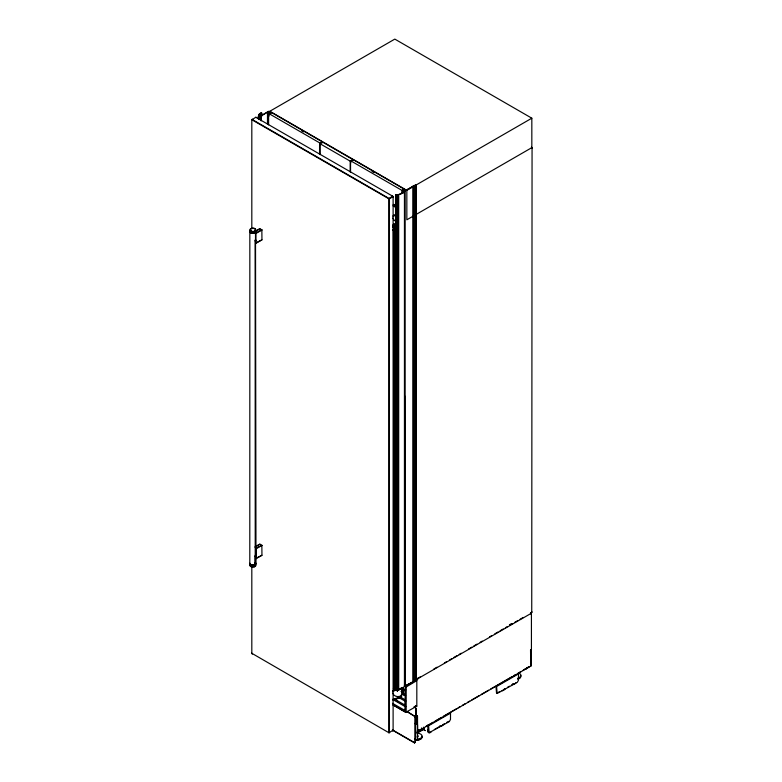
<?xml version="1.0" encoding="UTF-8"?>
<svg xmlns="http://www.w3.org/2000/svg" width="782" height="782" viewBox="0 0 782 782"><rect width="100%" height="100%" fill="white"/><g stroke="black" fill="none" stroke-linecap="round" stroke-linejoin="round"><path stroke-width="1.17" d="M250.621 230.328L249.839 231.345L249.8 563.705A3.099 1.789 0 0 0 251.335 565.249A3.099 1.789 0 0 0 254.433 565.259L255.988 563.685L255.499 230.573M251.814 566.422L251.814 653.283L252.381 654.026M251.814 228.715L251.814 119.881L255.773 117.261L392.76 196.233L393.111 197.093M251.912 653.684L251.814 653.038M255.303 239.742L255.411 563.49A2.551 1.466 0 0 1 255.264 564.242M258.852 119.548C255.773 116.968 262.869 108.62 261.687 115.531M260.807 120.663L260.807 115.785L258.852 114.671M261.237 120.536L261.247 115.658L268.539 111.279L268.812 116.332M261.305 120.682L261.305 115.804L268.812 111.455M255.538 558.446L261.95 555.288L261.853 545.289L259.878 544.155L255.753 546.51M255.538 243.016L261.95 239.859L261.853 229.849L259.878 228.715L255.753 231.081M267.483 124.23L267.483 112.031M350.209 171.942L350.209 161.151L352.907 159.587L322.839 142.226L320.131 143.79L320.141 154.582M389.328 732.431L389.309 198.814L393.043 196.693L392.544 196.116M393.111 196.849L393.111 730.251L388.762 732.763M393.825 228.843L393.991 689.577L393.424 229.067M392.554 690.819L394.431 689.714L394.441 229.194L393.336 227.816L395.946 226.154M393.092 691.454L396.044 689.959L397.324 690.741L396.425 690.203L396.601 194.777L397.569 195.353L397.569 690.682L395.8 689.959L395.8 194.65L398.703 194.581C411.44 189.899 398.869 191.512 404.216 189.117L404.216 189.948M397.188 690.868L397.197 195.549L395.8 194.65M397.373 690.887L397.569 195.353M397.539 690.819L397.549 195.48M402.681 192.538L402.681 190.104M396.269 689.822L398.908 689.998L404.441 686.596L404.45 191.258M404.656 395.78L404.871 686.137L413.834 681.308L416.161 678.923L416.161 184.748L404.89 190.808L402.984 189.879L402.085 190.466L401.489 193.086M404.871 686.137L404.89 190.808M413.258 681.503L413.258 186.175L416.092 184.66L416.298 679.157L413.971 681.425L404.529 686.264M413.834 681.308L413.834 185.979M413.971 681.425L413.981 186.096M415.613 723.497L414.939 723.467L416.122 722.93L416.122 708.678L415.027 706.811M416.816 680.604L405.741 687.261L405.809 712.304L393.072 704.973L405.809 712.304L416.816 706.175L416.816 680.604L416.102 680.301M416.532 740.446L417.324 739.88L417.344 725.09L416.738 723.389L417.529 724.875L417.559 739.694L416.532 740.446L414.519 739.313M531.74 612.648L532.063 148.101M392.505 703.311L405.135 710.564L405.565 706.234M415.047 723.712L415.887 723.125L415.926 708.854L414.851 706.948M531.144 665.893L531.252 649.754L531.144 665.893L417.295 731.62L417.94 731.238M394.548 699.118L405.056 705.149L405.565 700.848M400.931 697.378L405.135 699.792L405.154 695.804L402.241 694.123L402.222 692.754L404.304 689.118M405.78 712.265L405.868 687.036M418.526 729.596L418.517 731.913L417.373 732.636L417.432 730.3M392.544 699.352L405.144 706.586L405.135 710.564M416.249 716.185L416.22 722.197L416.249 716.185L417.51 716.107L417.608 731.434L422.964 728.619M417.295 724.357L417.324 719.596M405.135 705.071L405.164 701.18L398.84 697.583M416.366 724.308L416.483 716.029L417.334 716.029M420.266 730.896L421.478 730.29L421.508 727.944M255.303 555.191L255.411 563.49L255.431 239.927M249.869 564.985L249.859 565.494C250.817 567.781 256.242 567.634 255.831 564.721L255.44 564.272M415.095 716.771L415.095 742.245L414.528 742.9L415.34 742.265L415.34 716.771L407.49 711.718M402.896 693.702L402.945 692.686M531.252 649.754L530.968 655.951L530.861 649.92M252.381 119.147L252.166 119.929L388.928 198.814L388.898 732.431L389.68 732.636M255.264 241.091L255.431 240.27M255.274 556.52L255.431 555.699L255.421 563.871A2.444 1.408 0 0 0 255.382 563.411M250.045 229.507L250.709 231.003L253.085 231.599L255.548 230.651L255.577 229.165L253.114 228.227L250.357 228.999L250.123 230.758L252.684 231.755M255.9 240.817C255.675 238.09 255.685 242.831 255.401 240.641M255.9 556.256C255.665 553.548 255.704 558.231 255.401 556.08M396.083 689.88L396.063 194.689C397.989 195.432 408.751 191.737 402.916 190.036L405.086 190.896L413.258 186.175M423.776 729.293L423.776 728.257L423.776 729.293L417.109 733.164M255.118 562.463L255.87 564.193L253.661 565.445L250.68 564.956L249.917 563.226M404.646 686.674L404.665 191.072M322.292 142.647L322.292 141.816L271.334 112.393L269.203 113.752L268.607 116.362L268.607 124.905M322.292 141.816L320.161 143.165L319.564 145.784L319.564 154.328M404.216 189.117L353.259 159.694L351.128 161.053L350.541 163.663L350.541 172.206M402.212 192.783L403.023 190.632M532.024 611.847L531.74 612.521M255.264 232.547L255.303 231.54M255.264 563.773L255.303 562.776M530.587 613.186L531.183 614.007L531.428 613.459L531.428 650.028L530.929 650.028M415.34 716.771L414.47 716.752L414.88 715.989M395.8 689.959L395.887 194.474M531.956 148.169L531.437 147.27M395.135 205.216L395.584 207.729M527.635 667.525L523.187 670.233M392.544 730.994L393.043 730.583M414.783 742.294L414.47 742.695M252.381 653.615L389.153 732.871M401.479 688.101L399.729 689.098M250.739 230.279L249.82 231.423C250.377 233.808 254.091 233.769 255.646 232.352L255.87 231.091L254.991 230.221M393.375 688.287L395.966 686.655M405.614 695.511L402.241 694.123M393.014 227.562L396.073 225.656M525.23 669.333L529.101 666.909C527.127 666.909 525.142 670.35 525.113 669.03M250.348 229.009L251.843 228.295M258.998 119.372L258.998 114.495L261.442 113.028L260.416 113.634L260.416 116.078M392.984 229.654L394.001 229.038M405.135 690.262L402.251 688.414L405.75 689.919C402.984 690.232 408.048 697.788 402.222 692.754M260.582 116.176L260.582 113.742L261.687 113.087M414.157 706.957L416.151 705.784L416.816 706.175M392.544 230.299L394.441 229.194M255.538 232.968L261.853 229.849M255.538 548.407L261.853 545.289M269.829 113.615L269.829 111.259L394.812 39.1L531.828 118.199L531.828 147.642L415.252 214.952M269.829 111.259L406.845 190.358L531.828 118.199M393.092 215.637L396.044 214.141M393.092 216.477L396.044 214.972M393.092 224.551L396.044 223.046M393.092 225.382L396.044 223.887M392.701 226.555L395.624 224.864M413.15 216.164L406.845 219.801L406.845 190.358M393.092 690.614L396.044 689.118M396.425 690.203L397.569 690.682M509.463 624.808L511.565 623.596M420.217 676.899L417.07 678.727L417.608 679.587L416.953 678.219M433.883 669.011L437.04 667.193M444.401 662.95L446.502 661.728M449.65 659.91L451.752 658.698M453.853 657.486L457.011 655.668M459.112 654.456L461.214 653.234M468.574 648.992L471.732 647.173M473.833 645.961L476.981 644.133M480.138 642.315L482.24 641.103M489.6 636.851L491.702 635.639M494.85 633.821L498.007 632.003M500.109 630.791L503.256 628.963M505.368 627.751L507.469 626.538M509.571 625.326L512.718 623.508M514.82 622.296L517.977 620.468M520.079 619.256L523.236 617.438M417.461 678.903L531.027 613.44L530.489 612.668M393.092 699.538L399.925 696.821A3.411 1.975 0 0 0 401.704 695.149M393.092 700.369L399.925 697.652A3.411 1.975 0 0 0 401.704 695.99M425.701 726.517L433.042 722.285M435.134 721.072L441.429 717.436M443.521 716.224L456.102 708.971M458.193 707.759L460.295 706.547M462.387 705.335L465.534 703.517M467.626 702.314L469.728 701.102M471.82 699.89L479.161 695.648M481.253 694.445L488.594 690.203M490.695 688.991L511.653 676.889M513.754 675.677L515.846 674.475M517.948 673.263L521.086 671.445M254.834 231.619L259.878 228.715M261.95 239.859L255.831 243.378L255.91 233.476L261.95 229.996M393.747 225.959L395.584 224.962M254.834 547.058L259.878 544.155M261.95 555.288L255.831 558.817L255.91 548.915L261.95 545.435M416.962 732.832L423.658 728.98M500.304 691.464L496.531 693.116L495.993 686.43M503.354 689.714L505.387 688.541M507.42 687.368L509.453 686.195M511.487 685.022L513.53 683.859M434.342 729.547L440.452 726.038M442.485 724.865L444.518 723.692M446.551 722.519L448.585 721.356M414.177 706.908L416.151 705.784M422.094 728.707L421.312 729.156L421.478 730.29M416.2 680.252L406.454 685.716M392.789 226.027L396.073 224.395M392.857 196.37L388.762 198.296L252.068 119.402M405.164 701.18L405.702 700.916M405.164 706.566L405.702 706.302M417.608 679.587L416.395 679.666M253.593 231.716C257.258 231.697 255.773 227.435 252.742 228.188M253.915 565.054L251.97 565.073M253.915 232.889L251.97 232.909M258.998 114.495L261.247 115.658M260.807 115.785L261.305 115.804M397.031 689.753L398.712 689.9L398.703 194.581M429.259 732.48L428.057 731.708L427.705 725.139M255.773 117.261L256.379 117.496M396.191 221.433L394.46 220.514L392.652 218.061M416.161 184.748L416.298 679.157M250.797 566.549L254.609 566.715L255.734 565.845L255.499 564.604M401.547 690.975L402.007 691.132A1.026 0.596 0 0 0 402.994 690.975M401.547 691.816L402.007 691.972A1.026 0.596 0 0 0 402.994 691.816M395.057 700.007L398.126 701.698M395.975 224.268L395.643 226.536M402.613 687.671L403.17 687.974M404.353 685.491L406.161 686.508M414.812 739.195L416.816 740.329M401.049 691.435L403.092 692.608M396.063 194.689L397.334 195.412L396.425 194.874M301.49 130.643L303.572 131.845M371.978 171.336L374.06 172.539M269.203 113.752L320.161 143.165M351.128 161.053L402.085 190.466M320.131 143.79L350.209 161.151M393.874 204.385L395.956 205.588M393.151 204.806L396.279 206.614M393.063 205.842L395.858 207.455M403.561 693.937L404.059 694.221M407.393 711.943L414.783 716.273M417.608 731.434L422.867 728.443M392.427 729.86L413.59 742.069M392.466 730.163L414.528 742.9M393.747 226.086L394.822 226.907L393.835 226.281M531.711 147.299L532.063 147.925M392.652 693.038C393.864 696.645 398.712 697.74 401.479 695.394L401.449 694.005M250.25 566.109L249.996 564.995M255.587 562.825L255.988 563.685M250.338 563.773L250.582 564.34M250.338 563.675L250.572 564.291M530.538 650.086L530.734 664.768M531.027 613.44L531.183 614.007M249.839 231.345L249.947 232.078A3.069 1.779 0 0 0 253.818 233.232L254.815 232.928A3.069 1.779 0 0 0 255.949 231.736M416.884 715.833L416.953 724.132M394.431 689.714L394.421 228.794M260.934 115.668L260.934 120.545M413.131 186.048L413.131 681.376M402.984 189.879L402.984 192.323M402.867 687.486L402.867 690.975L401.752 690.975L401.752 687.476M402.71 189.948L402.71 192.392M353.259 159.694L353.259 160.535M271.334 112.393L271.334 113.234M261.638 112.94L261.638 116.596M258.803 114.377L258.803 119.255M516.003 682.676A3.9 2.248 -60 0 1 512.513 683.976M424.831 730.31A3.9 2.248 -60 0 1 423.609 727.162M431.019 732.118A3.9 2.248 -60 0 1 428.428 732.529A3.9 2.248 -60 0 1 427.95 729.665M425.379 730.632A3.9 2.248 -60 0 1 424.167 727.485M443.12 724.758A3.9 2.248 -60 0 1 439.621 726.058M504.781 689.147A3.9 2.248 -60 0 1 502.024 690.741M255.411 231.325A2.551 1.466 0 0 1 255.264 232.078M253.563 232.958A2.551 1.466 0 0 1 252.381 232.977M254.942 564.584A2.551 1.466 0 0 1 254.482 564.858M251.315 564.868A2.551 1.466 0 0 0 253.563 565.132L254.365 564.907A2.444 1.408 0 0 0 255 564.555M255.382 231.237A2.444 1.408 0 0 1 255.431 231.746M401.195 688.043A3.411 1.975 0 0 1 399.925 688.737M417.959 735.774A1.222 0.704 0 0 1 417.07 736.879M418.292 733.311A5.132 2.962 0 0 1 422.075 736.439A5.132 2.962 0 0 1 417.402 739.127M421.918 736.263A5.132 2.962 0 0 1 420.589 739.127A5.132 2.962 0 0 1 415.633 739.889M421.518 736.654A4.721 2.727 0 0 1 420.296 739.283A4.721 2.727 0 0 1 415.741 739.997M518.72 672.989A5.132 2.962 0 0 1 520.89 675.677A5.132 2.962 0 0 1 517.938 678.102M520.734 675.501A5.132 2.962 0 0 1 517.938 678.952M520.47 676.841A4.721 2.727 0 0 1 517.762 679.069M450.52 713.164L450.491 719.46L449.288 721.62L429.152 732.714L428.595 725.745L450.52 713.164M518.505 673.889L518.486 680.203L517.283 682.363L497.137 693.468L496.59 686.508L518.505 673.889M250.533 231.003L250.572 232.127A2.551 1.466 0 0 1 250.348 231.501L250.533 231.003"/></g></svg>
